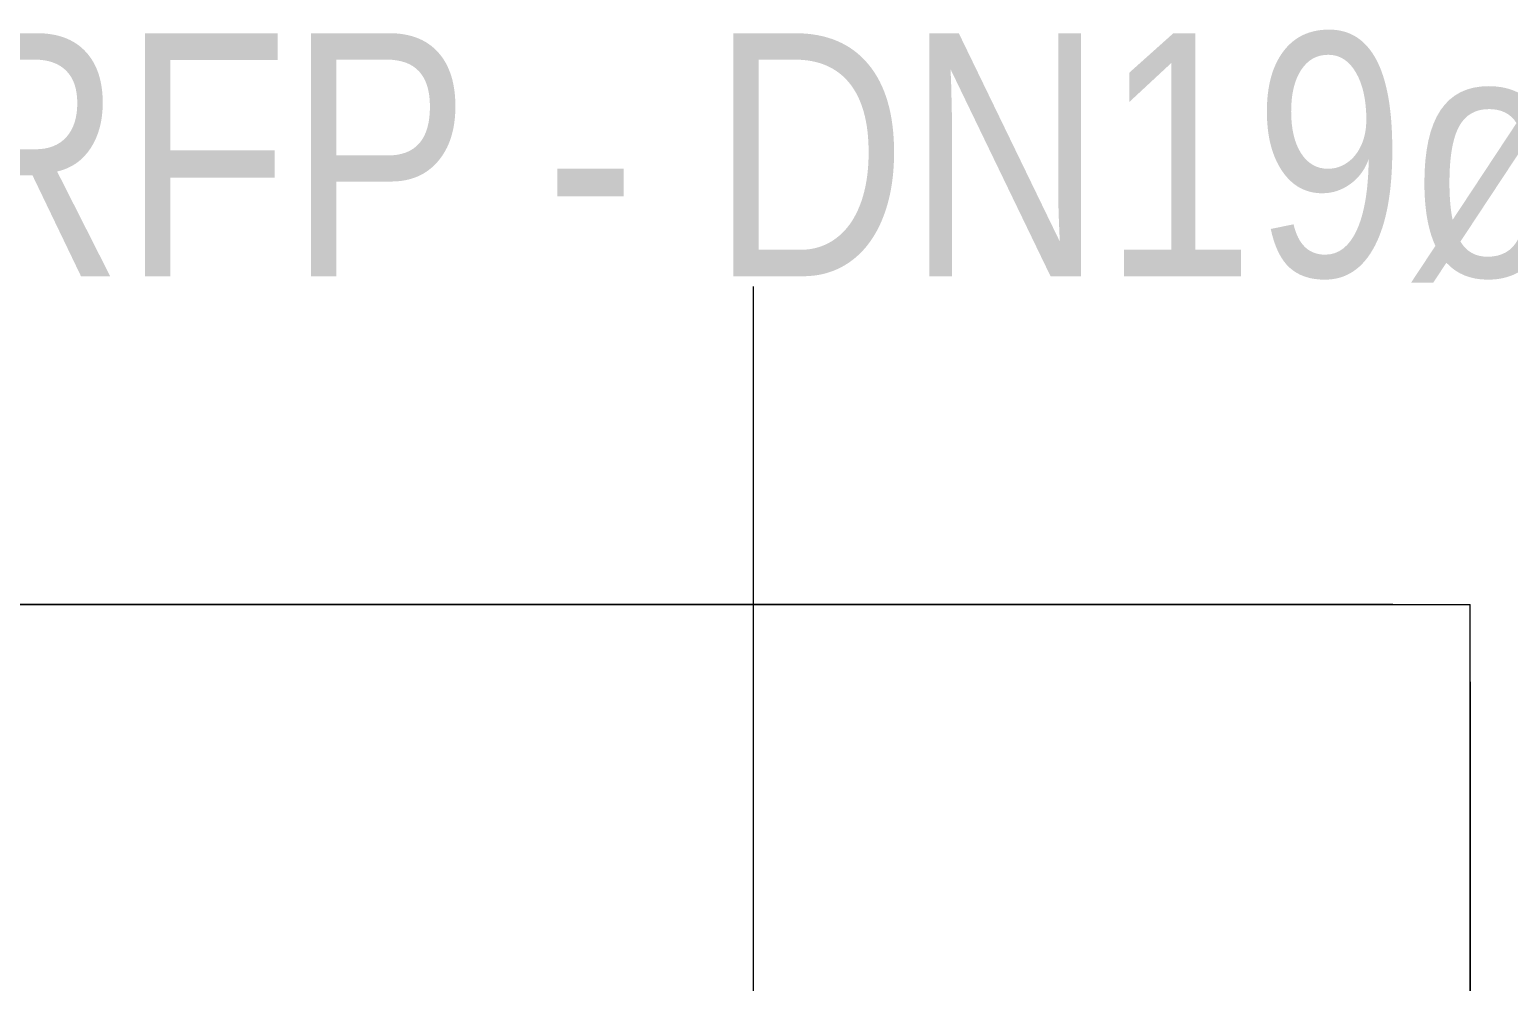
# Model space of a CAD drawing. Header units: millimetres. Extents: x -21597 to 3742, y 49379 to 62073.
# Drawn here: x -5887 to -5157, y 61561 to 62031 of the extents above; entities that cross this region are included whole.
import ezdxf

# ---------------------------------------------------------------- set-up
doc = ezdxf.new("R2010")
doc.units = ezdxf.units.MM
doc.layers.add('M-EQPM', color=7, linetype='Continuous', lineweight=5)
doc.layers.add('P-PIPE-IDEN', color=7, linetype='Continuous', lineweight=9)
doc.styles.add('Arial_1', font='arial.ttf', dxfattribs={"width": 0.8, "height": 120})

# ---------------------------------------------------------------- blocks, each defined once
blk = doc.blocks.new('DanNong_VRV - OD-A-1-1235631-MẶT BẰNG ỐNG GAS KHU H_N')
at = {"layer": 'M-EQPM'}
for p, q in [((-885, 688.22), (655, 688.22)), ((-885, 688.22), (655, 688.22)), ((-876.43, 688.22), (655, 688.22)), ((-846.87, 688.22), (616.87, 688.22)), ((-846.87, 688.22), (585, 688.22)), ((616.87, 688.22), (-846.87, 688.22)), ((616.87, 688.22), (-846.87, 688.22)), ((616.87, 688.22), (-846.87, 688.22)), ((616.87, 688.22), (-846.87, 688.22)), ((616.87, 688.22), (-846.87, 688.22)), ((616.87, 688.22), (-846.87, 688.22)), ((616.87, 688.22), (-846.87, 688.22)), ((616.87, 688.22), (-846.87, 688.22)), ((616.87, 688.22), (-846.87, 688.22)), ((616.87, 688.22), (-846.87, 688.22)), ((-688.5, 688.22), (515.5, 688.22)), ((630.18, 688.22), (636.18, 688.22)), ((630.18, 688.22), (636.18, 688.22)), ((631.18, 688.22), (638.18, 688.22)), ((631.18, 688.22), (638.18, 688.22)), ((631.18, 688.22), (638.18, 688.22)), ((631.18, 688.22), (638.18, 688.22)), ((655, -311.78), (655, 688.22)), ((655, 658.41), (655, 670.41)), ((655, -271.95), (655, 650.03)), ((655, 650.03), (655, -271.95)), ((655, 650.03), (655, -271.95)), ((655, 650.03), (655, -271.95)), ((655, 650.03), (655, -271.95)), ((655, 650.03), (655, -271.95)), ((655, 650.03), (655, -271.95)), ((655, 650.03), (655, -271.95)), ((655, 650.03), (655, -271.95)), ((655, 650.03), (655, -271.95)), ((655, 650.03), (655, -271.95)), ((655, 626.16), (655, 638.16)), ((655, 622.23), (655, 618.16)), ((655, 587.76), (655, 622.23)), ((655, 582.38), (655, 587.86))]:
    blk.add_line(p, q, dxfattribs=at)
blk = doc.blocks.new('AK-SGS-M3-Hrvt_rvt-1-MẶT BẰNG ỐNG GAS KHU H_N')
at = {"layer": 'M-EQPM', "lineweight": 25}
blk.add_blockref('DanNong_VRV - OD-A-1-1235631-MẶT BẰNG ỐNG GAS KHU H_N', (-5830.9, 61058.71), dxfattribs=at)

msp = doc.modelspace()

# ---------------------------------------------------------------- linework, layer by layer
at = {"layer": 'P-PIPE-IDEN'}
msp.add_line((-5529.89, 60235.64), (-5529.89, 61903.95), dxfattribs=at)

# ---------------------------------------------------------------- block references
at = {"lineweight": 5}
msp.add_blockref('AK-SGS-M3-Hrvt_rvt-1-MẶT BẰNG ỐNG GAS KHU H_N', (0, 0), dxfattribs=at)

# ---------------------------------------------------------------- texts
at = {"layer": 'P-PIPE-IDEN', "color": 1, "lineweight": 30, "true_color": 0xff0000, "insert": (-5532.13, 61967.39), "char_height": 120, "width": 830.08, "attachment_point": 5, "line_spacing_factor": 0.936439, "style": 'Arial_1'}
msp.add_mtext('\\pxqc,t6.66667,13.33333,20,26.66667,33.33333,40,46.66667,53.33333,60,66.66667,73.33333,80,86.66667,93.33333,100,106.66667,113.33333,120,126.66667,133.33333,140,146.66667,153.33333,160,166.66667,173.33333,180,186.66667,193.33333,200,206.66667,213.33333;{RFP - DN19ø}', dxfattribs=at)

doc.saveas('drawing.dxf')
